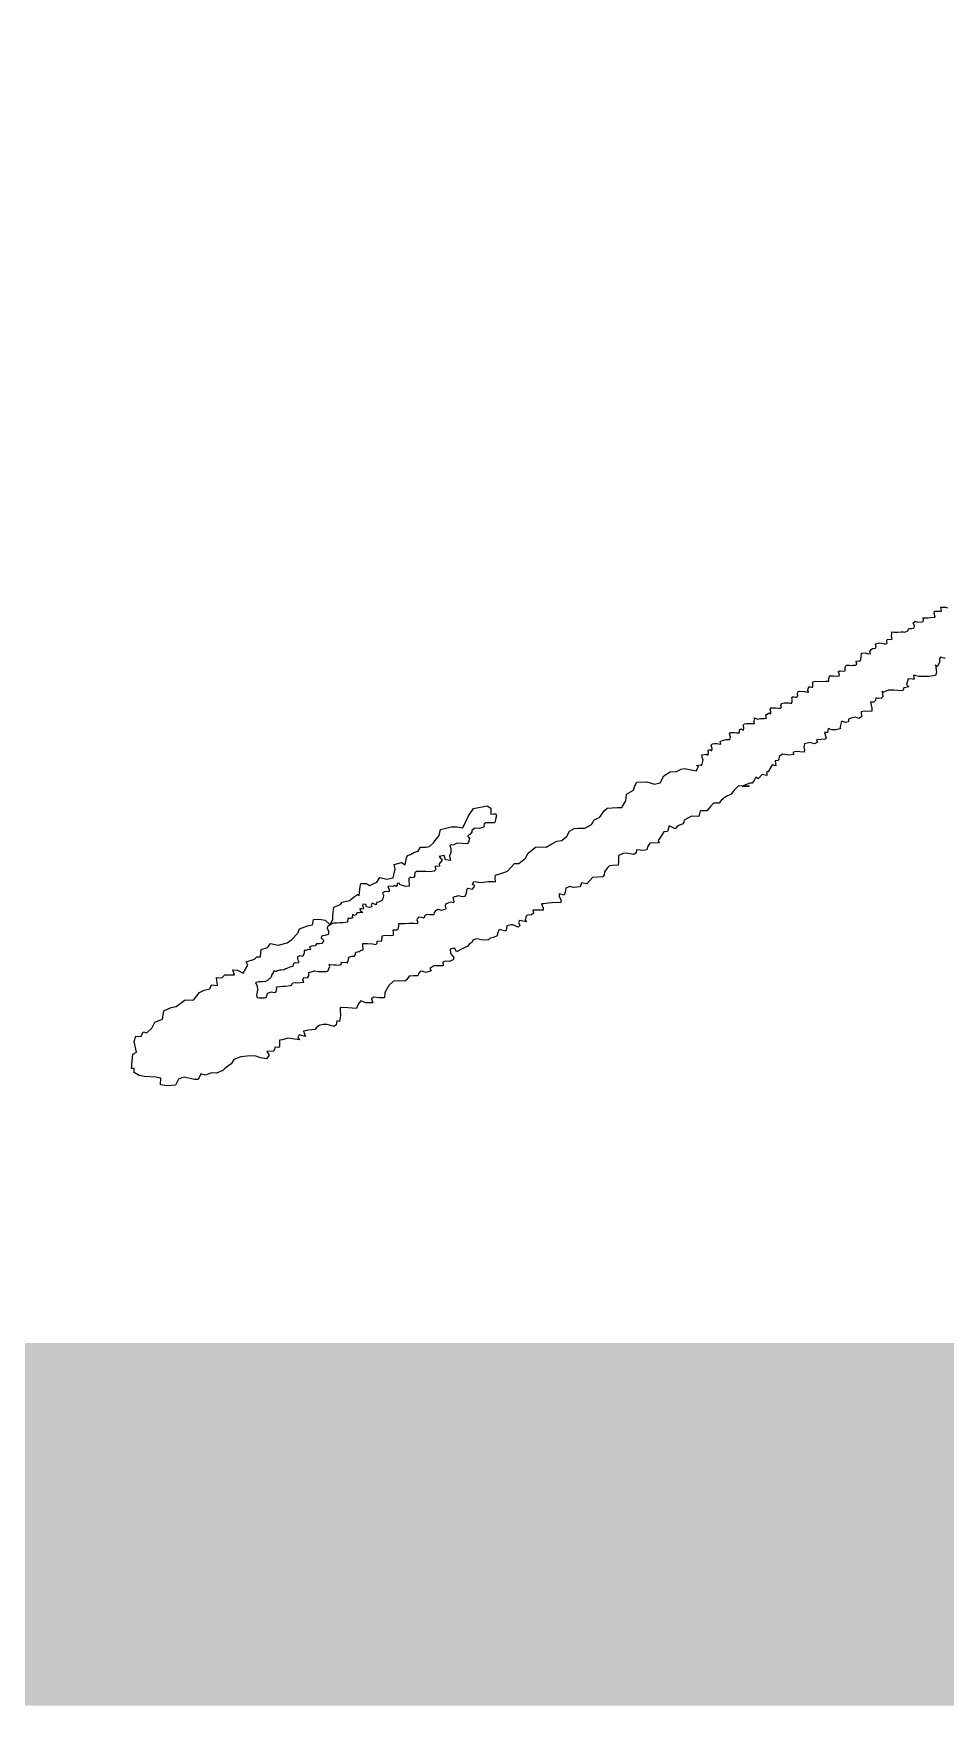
# Model space of a CAD drawing. Header units: inches. Extents: x -1128797 to -980297, y 1991282 to 2033282.
# Drawn here: x -996069.2 to -995817.8, y 1992231.6 to 1992692.6 of the extents above; entities that cross this region are included whole.
import ezdxf

# ---------------------------------------------------------------- set-up
doc = ezdxf.new("R2010")
doc.units = ezdxf.units.IN
doc.header["$MEASUREMENT"] = 0
for name, color, linetype in [('PUB_TITLE', 4, 'Continuous'), ('XD修改V1.1', 1, 'Continuous'), ('图框', 7, 'Continuous')]:
    doc.layers.add(name, color=color, linetype=linetype)

# ---------------------------------------------------------------- blocks, each defined once
blk = doc.blocks.new('A$C4CA6255D')
at = {"color": 240}
for p, q in [((240.01, 236.09), (240.15, 236.76)), ((240.31, 234.98), (240.01, 236.09)), ((240.15, 236.76), (241.27, 236.78)), ((241.27, 236.78), (242.22, 236.79)), ((242.08, 237.96), (243.45, 238)), ((242.22, 236.79), (242.08, 237.96)), ((243.45, 238), (244.04, 237.85)), ((227.34, 229.27), (227.36, 230.24)), ((227.36, 230.24), (227.42, 230.65)), ((227.42, 230.65), (228.22, 230.53)), ((228.22, 230.53), (229.19, 230.5)), ((229.19, 230.5), (230.23, 230.58)), ((230.23, 230.58), (230.89, 230.6)), ((230.89, 230.6), (231.28, 230.56)), ((231.28, 230.56), (231.71, 230.68)), ((231.71, 230.68), (232.18, 230.91)), ((232.18, 230.91), (232.47, 231.61)), ((232.47, 231.61), (233.36, 231.64)), ((233.36, 231.64), (234.03, 231.82)), ((233.8, 233.31), (234.33, 233.8)), ((234.14, 232.44), (233.8, 233.31)), ((234.03, 231.82), (234.14, 232.44)), ((234.33, 233.8), (235.05, 233.53)), ((235.05, 233.53), (236.4, 233.64)), ((236.4, 233.64), (236.76, 233.74)), ((236.7, 234.77), (237.53, 234.85)), ((236.84, 234.44), (236.7, 234.77)), ((236.76, 233.74), (236.84, 234.44)), ((236.76, 233.74), (236.76, 233.74)), ((237.53, 234.85), (238.12, 234.83)), ((238.12, 234.83), (238.95, 234.91)), ((238.95, 234.91), (240.31, 234.98)), ((220.86, 224.79), (221.17, 225.38)), ((221.17, 225.38), (221.62, 225.64)), ((221.62, 225.64), (222.5, 225.7)), ((222.5, 225.7), (222.71, 226.13)), ((222.55, 226.99), (223.82, 227.3)), ((222.71, 226.13), (222.55, 226.99)), ((223.82, 227.3), (224.44, 227.22)), ((224.44, 227.22), (225.24, 227.01)), ((225.24, 227.01), (225.57, 227.01)), ((225.57, 227.01), (226, 227.2)), ((225.87, 227.82), (226, 228.33)), ((226, 227.2), (225.87, 227.82)), ((226, 228.33), (226.72, 228.41)), ((226.72, 228.41), (227.29, 228.33)), ((227.29, 228.33), (227.54, 228.57)), ((227.54, 228.57), (227.34, 229.27)), ((213.49, 219.93), (213.64, 220.43)), ((213.64, 220.43), (213.8, 220.67)), ((213.8, 220.67), (214.68, 220.63)), ((214.68, 220.63), (215.19, 220.57)), ((215.19, 220.57), (215.74, 220.62)), ((215.74, 220.62), (216.17, 220.62)), ((216.17, 220.62), (216.63, 220.68)), ((216.63, 220.68), (216.94, 220.96)), ((216.74, 221.69), (216.8, 221.93)), ((216.94, 220.96), (216.74, 221.69)), ((216.8, 221.93), (217.72, 221.87)), ((217.72, 221.87), (218.04, 221.9)), ((218.04, 221.9), (218.22, 223.09)), ((218.22, 223.09), (218.3, 224.27)), ((218.3, 224.27), (219.57, 224.35)), ((219.57, 224.35), (220.24, 224.04)), ((220.24, 224.04), (221, 224.14)), ((221, 224.14), (220.86, 224.79)), ((240.43, 220.73), (240.76, 218.42)), ((240.98, 220.15), (240.43, 220.73)), ((241.62, 221.41), (240.98, 220.15)), ((241.68, 222.56), (241.62, 221.41)), ((241.95, 223), (241.68, 222.56)), ((243.47, 222.67), (241.95, 223)), ((203.78, 214.82), (203.8, 215.5)), ((203.8, 215.5), (203.81, 215.7)), ((203.81, 215.7), (204.53, 215.88)), ((204.53, 215.88), (206.36, 215.76)), ((206.36, 215.76), (207.57, 215.85)), ((207.57, 215.85), (208.4, 215.84)), ((208.4, 215.84), (208.54, 215.86)), ((208.54, 216.68), (208.75, 217.3)), ((208.54, 215.86), (208.54, 216.68)), ((208.75, 217.3), (208.77, 217.43)), ((208.77, 217.43), (209.91, 217.45)), ((209.91, 217.45), (210.74, 217.38)), ((210.74, 217.38), (211.28, 217.45)), ((211.28, 217.45), (211.69, 217.39)), ((211.39, 218.64), (211.74, 218.97)), ((211.77, 217.91), (211.39, 218.64)), ((211.69, 217.39), (211.77, 217.91)), ((211.74, 218.97), (212.17, 218.87)), ((212.17, 218.87), (213.42, 218.99)), ((213.42, 218.99), (213.49, 219.93)), ((231.94, 215.58), (231.8, 214.84)), ((232.33, 216.54), (231.94, 215.58)), ((233.59, 216.43), (232.33, 216.54)), ((234.12, 216.46), (233.59, 216.43)), ((233.9, 217.62), (234.12, 216.46)), ((235.47, 217.23), (233.9, 217.62)), ((238.42, 217.23), (235.47, 217.23)), ((240.46, 217.54), (238.42, 217.23)), ((240.76, 218.42), (240.46, 217.54)), ((197.47, 210.96), (197.63, 211.16)), ((197.55, 210.51), (197.47, 210.96)), ((197.63, 209.78), (197.55, 210.51)), ((197.63, 211.16), (198.15, 211.16)), ((198.15, 211.16), (198.6, 211.04)), ((198.6, 211.04), (198.95, 211.07)), ((198.95, 211.07), (199.25, 211.46)), ((199.23, 212.06), (199.24, 212.69)), ((199.25, 211.46), (199.23, 212.06)), ((199.24, 212.69), (199.83, 212.89)), ((199.83, 212.89), (201.03, 212.75)), ((201.03, 212.75), (201.51, 212.75)), ((201.51, 212.75), (201.88, 212.71)), ((201.88, 212.71), (202.57, 212.54)), ((202.27, 212.98), (202.34, 213.65)), ((202.57, 212.54), (202.27, 212.98)), ((202.34, 213.65), (202.64, 214.2)), ((202.64, 214.2), (203.07, 214.12)), ((203.07, 214.12), (203.5, 214.1)), ((203.5, 214.1), (203.8, 214.07)), ((203.8, 214.07), (203.78, 214.82)), ((222.61, 210.92), (222.56, 210.04)), ((223.41, 210.64), (222.61, 210.92)), ((224.29, 210.78), (223.41, 210.64)), ((224.68, 211.19), (224.29, 210.78)), ((224.54, 212.9), (224.68, 211.19)), ((224.71, 212.51), (224.54, 212.9)), ((226.35, 213.19), (224.71, 212.51)), ((228, 213.19), (226.35, 213.19)), ((230.4, 212.99), (228, 213.19)), ((230.75, 213.16), (230.4, 212.99)), ((230.95, 213.85), (230.75, 213.16)), ((232.46, 214.15), (230.95, 213.85)), ((231.8, 214.84), (232.46, 214.15)), ((189.7, 205.64), (189.87, 205.89)), ((189.91, 204.77), (189.7, 205.64)), ((189.87, 205.89), (190.38, 206.21)), ((190.38, 206.21), (190.67, 206.36)), ((190.67, 206.36), (191.16, 206.14)), ((190.97, 207.51), (191.32, 207.88)), ((191.21, 206.79), (190.97, 207.51)), ((191.16, 206.14), (191.21, 206.79)), ((191.32, 207.88), (192.57, 207.88)), ((192.57, 207.88), (193.58, 207.77)), ((193.58, 207.77), (194.14, 207.8)), ((194.14, 207.8), (194.38, 208.05)), ((194.17, 208.68), (194.43, 209.23)), ((194.38, 208.05), (194.17, 208.68)), ((194.43, 209.23), (195.18, 209.39)), ((195.18, 209.39), (195.57, 209.43)), ((195.57, 209.43), (196.45, 209.37)), ((196.45, 209.37), (197, 209.3)), ((197, 209.3), (197.48, 209.31)), ((197.48, 209.31), (197.63, 209.78)), ((218.31, 205.17), (217.54, 204.65)), ((219.22, 206.92), (218.26, 206.7)), ((218.26, 206.7), (218.31, 205.17)), ((220.13, 206.76), (219.22, 206.92)), ((221.37, 206.84), (220.13, 206.76)), ((222.06, 209.59), (221.01, 209.57)), ((221.01, 209.57), (221.45, 207.75)), ((221.45, 207.75), (221.37, 206.84)), ((222.56, 210.04), (222.06, 209.59)), ((178.87, 200.07), (179.15, 200.5)), ((179.15, 200.5), (180.25, 200.53)), ((180.25, 200.53), (180.98, 200.38)), ((180.98, 200.38), (181.56, 200.38)), ((181.56, 200.38), (181.82, 200.44)), ((181.82, 200.44), (181.87, 200.96)), ((181.87, 201.28), (182.26, 201.63)), ((181.87, 200.96), (181.87, 201.28)), ((182.26, 201.63), (182.98, 201.22)), ((182.98, 201.22), (183.18, 201.84)), ((183.07, 202.66), (183.2, 203.09)), ((183.18, 201.84), (183.07, 202.66)), ((183.2, 203.09), (183.94, 203.17)), ((183.94, 203.17), (184.64, 203.18)), ((184.64, 203.18), (185.4, 203.19)), ((185.4, 203.19), (185.93, 203.17)), ((185.93, 203.17), (186.29, 203.15)), ((186.13, 203.77), (186.32, 204.24)), ((186.29, 203.15), (186.13, 203.77)), ((186.19, 204.86), (187.31, 204.52)), ((186.41, 204.44), (186.19, 204.86)), ((186.32, 204.24), (186.41, 204.44)), ((187.31, 204.52), (188.03, 204.73)), ((188.03, 204.73), (189.19, 204.74)), ((189.19, 204.74), (189.59, 204.79)), ((189.59, 204.79), (189.91, 204.77)), ((207.23, 200.55), (207.72, 198.84)), ((208.19, 200.55), (207.23, 200.55)), ((208.22, 201.02), (208.19, 200.55)), ((208.36, 201.7), (208.22, 201.02)), ((209.43, 201.29), (208.36, 201.7)), ((210.67, 201.29), (209.43, 201.29)), ((211.91, 201.59), (210.67, 201.29)), ((212.35, 203.88), (211.91, 202.31)), ((211.91, 202.31), (211.91, 201.59)), ((212.35, 203.88), (212.35, 203.88)), ((213.51, 203.52), (212.35, 203.88)), ((214.48, 203.74), (213.51, 203.52)), ((215.28, 204.81), (214.42, 204.51)), ((214.42, 204.51), (214.48, 203.74)), ((216.57, 205.09), (215.28, 204.81)), ((217.54, 204.65), (216.57, 205.09)), ((172.45, 195.24), (173.1, 195.38)), ((172.55, 194.35), (172.45, 195.24)), ((173.1, 195.38), (173.52, 195.06)), ((173.41, 196.7), (173.73, 197.12)), ((173.67, 195.73), (173.41, 196.7)), ((173.52, 195.06), (173.67, 195.73)), ((173.73, 197.12), (174.34, 197.22)), ((174.34, 197.22), (175.02, 197.22)), ((175.02, 197.22), (175.57, 197.15)), ((175.57, 197.15), (176.29, 196.98)), ((176.03, 197.81), (176.99, 198.24)), ((176.29, 196.98), (176.03, 197.81)), ((176.99, 198.24), (177.57, 198.27)), ((177.57, 198.27), (177.89, 198.46)), ((177.89, 198.46), (178.58, 198.42)), ((178.58, 198.42), (178.95, 198.46)), ((179.12, 199.18), (178.87, 200.07)), ((178.95, 198.46), (179.12, 199.18)), ((201.26, 197.15), (201.1, 196.16)), ((201.1, 196.16), (201.26, 195.25)), ((201.26, 195.25), (201.21, 194.59)), ((202.85, 197.52), (201.26, 197.15)), ((203.54, 197.33), (202.85, 197.52)), ((204.25, 197.16), (203.54, 197.33)), ((205.16, 197.6), (204.25, 197.16)), ((206.26, 198.43), (204.91, 198.35)), ((204.91, 198.35), (205.16, 197.6)), ((207.5, 198.48), (206.26, 198.43)), ((207.72, 198.84), (207.5, 198.48)), ((168.94, 190.63), (170.28, 190.87)), ((169.54, 190.45), (168.94, 190.63)), ((168.97, 189.02), (169.54, 190.45)), ((170.28, 190.87), (170.6, 190.63)), ((170.57, 193.79), (171.97, 194.05)), ((170.71, 193.17), (170.57, 193.79)), ((170.6, 190.63), (170.96, 192.23)), ((170.96, 192.23), (170.71, 193.17)), ((171.97, 194.05), (172.39, 193.69)), ((172.39, 193.69), (172.55, 194.35)), ((191.56, 190.81), (190.64, 189.18)), ((192.72, 190.52), (191.56, 190.81)), ((193.32, 192.17), (192.47, 192.03)), ((192.47, 192.03), (192.72, 190.52)), ((193.63, 192.55), (193.32, 192.17)), ((193.71, 193.35), (193.63, 192.55)), ((194.65, 194.07), (193.71, 193.35)), ((196.71, 193.68), (194.65, 194.07)), ((198.01, 193.88), (196.71, 193.68)), ((199.03, 194.81), (197.93, 194.67)), ((197.93, 194.67), (198.01, 193.88)), ((199.86, 194.7), (199.03, 194.81)), ((201.21, 194.59), (199.86, 194.7)), ((150.53, 184.54), (151.16, 185.64)), ((151.16, 185.64), (154.15, 185.79)), ((154.15, 185.79), (156.45, 185.01)), ((156.45, 185.01), (158.08, 185.48)), ((158.08, 185.48), (159.18, 187.57)), ((159.18, 187.57), (161.11, 188.72)), ((161.11, 188.72), (162.95, 188.83)), ((162.95, 188.83), (164.42, 189.56)), ((164.42, 189.56), (165.31, 189.77)), ((165.31, 189.77), (168.97, 189.02)), ((184.91, 185.31), (182.62, 184.43)), ((185.66, 185.39), (184.91, 185.31)), ((186.27, 186.14), (185.66, 185.39)), ((186.76, 187.11), (186.27, 186.14)), ((187.46, 186.63), (186.76, 187.11)), ((188.65, 187.99), (187.46, 186.63)), ((190.02, 187.64), (188.65, 187.99)), ((190.02, 188.83), (190.02, 187.64)), ((190.55, 188.7), (190.02, 188.83)), ((190.64, 189.18), (190.55, 188.7)), ((147.81, 180.09), (148.02, 182.02)), ((148.02, 182.02), (150.11, 183.28)), ((150.11, 183.28), (150.53, 184.54)), ((176.36, 180.2), (175.61, 179.32)), ((177.64, 181.3), (176.36, 180.2)), ((179.31, 182.09), (177.64, 181.3)), ((179.88, 182.75), (179.31, 182.09)), ((180.37, 183.37), (179.88, 182.75)), ((181.51, 184.6), (180.37, 183.37)), ((184.82, 184.43), (181.51, 184.6)), ((182.62, 184.43), (184.82, 184.43)), ((99.07, 172.03), (100.83, 175.55)), ((100.83, 175.55), (102.24, 177.75)), ((102.24, 177.75), (106.4, 178.52)), ((106.4, 178.52), (107.5, 177.86)), ((107.5, 177.86), (107.46, 176.1)), ((107.46, 176.1), (108.36, 176.18)), ((108.36, 176.18), (108.95, 176.18)), ((109.14, 175.54), (108.89, 174.44)), ((108.95, 176.18), (109.14, 175.54)), ((138.38, 174.33), (139.95, 175.12)), ((139.95, 175.12), (141.47, 177.21)), ((141.47, 177.21), (142.25, 177.84)), ((142.25, 177.84), (145.29, 178.1)), ((145.29, 178.1), (146.65, 178.05)), ((146.65, 178.05), (147.81, 180.09)), ((167.52, 175.51), (165.28, 174.28)), ((169.68, 175.34), (167.52, 175.51)), ((169.77, 175.91), (169.68, 175.34)), ((170.04, 177.1), (169.77, 175.91)), ((172.11, 177.05), (170.04, 177.1)), ((173.16, 178.33), (172.11, 177.05)), ((174.09, 179.34), (173.16, 178.33)), ((175.61, 179.32), (174.09, 179.34)), ((91.97, 169.7), (92.37, 171.5)), ((92.37, 171.5), (95.59, 172.25)), ((95.59, 172.25), (97.35, 172.25)), ((97.35, 172.25), (99.07, 172.03)), ((101.74, 170.73), (101.17, 170)), ((101.82, 171.26), (101.74, 170.73)), ((102.83, 171.86), (101.82, 171.26)), ((103.97, 171.76), (102.83, 171.86)), ((105.35, 172.17), (103.97, 171.76)), ((105.43, 173.17), (105.33, 172.55)), ((105.33, 172.55), (105.35, 172.17)), ((106, 173.5), (105.43, 173.17)), ((107.52, 173.5), (106, 173.5)), ((108.54, 173.5), (107.52, 173.5)), ((108.75, 173.91), (108.54, 173.5)), ((108.89, 174.44), (108.75, 173.91)), ((130.23, 169.49), (131.02, 171.01)), ((131.02, 171.01), (132.38, 171.74)), ((132.38, 171.74), (133.59, 171.84)), ((133.59, 171.84), (135.58, 171.84)), ((135.58, 171.84), (137.59, 172.97)), ((137.59, 172.97), (138.38, 174.33)), ((159.22, 170.82), (157.99, 168.89)), ((160.34, 170.89), (159.22, 170.82)), ((160.78, 172.56), (160.34, 170.89)), ((162.63, 171.73), (160.78, 172.56)), ((163.21, 172.39), (162.63, 171.73)), ((163.69, 172.7), (163.21, 172.39)), ((164.92, 173.14), (163.69, 172.7)), ((165.14, 173.71), (164.92, 173.14)), ((165.28, 174.28), (165.14, 173.71)), ((85.71, 165.04), (86.41, 166.23)), ((86.41, 166.23), (88.13, 166.19)), ((88.13, 166.19), (89.15, 166.45)), ((89.15, 166.45), (90.38, 167.55)), ((90.38, 167.55), (90.69, 168.13)), ((90.69, 168.13), (91.97, 169.7)), ((96.41, 166.93), (95.16, 166.79)), ((95.16, 166.79), (95.55, 165.76)), ((95.55, 165.76), (95.49, 164.6)), ((97.39, 167.44), (96.41, 166.93)), ((100.38, 167.16), (97.39, 167.44)), ((100.75, 167.65), (100.38, 167.16)), ((101.17, 170), (100.51, 169.59)), ((100.51, 169.59), (101.06, 168.81)), ((101.06, 168.81), (100.75, 167.65)), ((118.66, 164.41), (120.8, 166.19)), ((120.8, 166.19), (122.64, 166.3)), ((122.64, 166.3), (124, 166.24)), ((124, 166.24), (125.68, 167.19)), ((125.68, 167.19), (127.25, 167.97)), ((127.25, 167.97), (128.66, 168.23)), ((128.66, 168.23), (130.23, 169.49)), ((151.07, 165.37), (150.94, 164.49)), ((153.19, 165.23), (151.07, 165.37)), ((154.11, 165.45), (153.19, 165.23)), ((154.33, 166.29), (154.11, 165.45)), ((154.99, 167.35), (154.33, 166.29)), ((157.86, 167.48), (154.99, 167.35)), ((157.99, 168.89), (157.54, 168.18)), ((157.54, 168.18), (157.86, 167.48)), ((78.53, 161), (80.73, 161.57)), ((78.83, 159.76), (78.53, 161)), ((80.73, 161.57), (81.87, 160.95)), ((81.87, 160.95), (82.27, 163.02)), ((81.87, 160.95), (81.87, 160.95)), ((82.27, 163.02), (82.58, 163.68)), ((82.58, 163.68), (83.46, 163.99)), ((83.46, 163.99), (84.65, 164.74)), ((84.65, 164.74), (85.71, 165.04)), ((90.83, 160.51), (90.95, 159.39)), ((91.42, 160.37), (90.83, 160.51)), ((92.16, 160.47), (91.42, 160.37)), ((93.52, 163.74), (92.04, 163.43)), ((92.04, 163.43), (92.94, 162.35)), ((92.94, 162.35), (92.06, 161.17)), ((92.06, 161.17), (92.16, 160.47)), ((93.95, 162.37), (93.52, 163.74)), ((95.4, 162.18), (93.95, 162.37)), ((95.49, 164.6), (95.12, 163.47)), ((95.12, 163.47), (95.4, 162.18)), ((112.47, 159.07), (114.57, 161.32)), ((114.57, 161.32), (115.83, 161.32)), ((115.83, 161.32), (117.82, 162.89)), ((117.82, 162.89), (118.66, 164.41)), ((142.92, 160.66), (142.29, 159.89)), ((143.93, 160.7), (142.92, 160.66)), ((145.56, 160.79), (143.93, 160.7)), ((145.61, 162.02), (145.56, 160.79)), ((147.06, 164.35), (145.61, 163.69)), ((145.61, 163.69), (145.61, 162.02)), ((145.61, 163.69), (145.61, 163.69)), ((147.99, 164.4), (147.06, 164.35)), ((150.23, 164.05), (147.99, 164.4)), ((150.94, 164.49), (150.23, 164.05)), ((68.42, 154.41), (68.55, 155.34)), ((68.55, 155.34), (70.31, 155.38)), ((70.31, 155.38), (71.15, 154.76)), ((71.15, 154.76), (73.41, 155.71)), ((73.41, 155.71), (74.25, 157.12)), ((74.25, 157.12), (76.41, 156.59)), ((76.41, 156.59), (78.26, 157.03)), ((78.26, 157.03), (78.83, 159.76)), ((80.19, 155.39), (79.43, 155.32)), ((79.43, 155.32), (79.48, 154.62)), ((80.25, 154.9), (80.19, 155.39)), ((82.97, 156.86), (82.91, 155.98)), ((82.91, 155.98), (83.03, 155.02)), ((83.33, 157.22), (82.97, 156.86)), ((83.84, 157.05), (83.33, 157.22)), ((84.31, 157.16), (83.84, 157.05)), ((84.76, 157.59), (84.31, 157.16)), ((84.76, 158.57), (84.66, 157.91)), ((84.66, 157.91), (84.76, 157.59)), ((85.28, 158.88), (84.76, 158.57)), ((84.76, 157.59), (84.76, 157.59)), ((86.36, 158.94), (85.28, 158.88)), ((87.98, 158.9), (86.36, 158.94)), ((89.21, 158.86), (87.98, 158.9)), ((90.54, 159.06), (89.21, 158.86)), ((90.95, 159.39), (90.54, 159.06)), ((101.96, 155), (102.41, 155.92)), ((102.41, 155.92), (104.61, 155.62)), ((104.61, 155.62), (106.61, 155.92)), ((106.61, 155.92), (108.36, 155.92)), ((108.36, 155.92), (108.85, 155.82)), ((108.79, 157.01), (108.83, 157.81)), ((108.85, 155.82), (108.79, 157.01)), ((108.83, 157.81), (110.47, 158.34)), ((110.47, 158.34), (111.08, 158.5)), ((111.08, 158.5), (112.47, 159.07)), ((134.54, 155.49), (134.14, 154.3)), ((136.17, 155.27), (134.54, 155.49)), ((137.84, 157.12), (136.17, 155.27)), ((140.97, 157.3), (137.84, 157.12)), ((137.84, 157.12), (137.84, 157.12)), ((141.32, 157.91), (140.97, 157.3)), ((141.45, 158.84), (141.32, 157.91)), ((142.29, 159.89), (141.45, 158.84)), ((63, 149.7), (65.2, 150.23)), ((65.2, 150.23), (66.66, 151.46)), ((66.66, 151.46), (67.54, 151.99)), ((67.54, 151.99), (68.07, 151.73)), ((68.07, 151.73), (68.42, 154.41)), ((74.89, 150.22), (73.85, 149.77)), ((75.24, 151.01), (74.89, 150.22)), ((74.89, 150.22), (74.89, 150.22)), ((75.64, 152.79), (75.06, 152.44)), ((75.06, 152.44), (75.41, 151.84)), ((75.41, 151.84), (75.24, 151.01)), ((76.15, 152.93), (75.64, 152.79)), ((76.82, 152.87), (76.15, 152.93)), ((77.3, 154.55), (76.68, 154.42)), ((76.68, 154.42), (77.15, 153.34)), ((76.68, 154.42), (76.68, 154.42)), ((77.15, 153.34), (76.82, 152.87)), ((78.18, 154.44), (77.3, 154.55)), ((78.75, 154.75), (78.18, 154.44)), ((79.2, 154.42), (78.75, 154.75)), ((79.48, 154.62), (79.2, 154.42)), ((80.74, 154.87), (80.25, 154.9)), ((81.95, 154.44), (80.74, 154.87)), ((83.03, 154.51), (81.95, 154.44)), ((83.03, 155.02), (83.03, 154.51)), ((96.2, 151.28), (97.8, 151.73)), ((96.5, 149.87), (96.2, 151.28)), ((97.8, 151.73), (98.51, 151.55)), ((98.51, 151.55), (99.09, 151.45)), ((99.09, 151.45), (99.78, 151.59)), ((99.78, 151.59), (100.19, 152.47)), ((100.19, 152.47), (100.36, 153.76)), ((100.36, 153.76), (100.56, 153.98)), ((100.56, 153.98), (101.51, 153.76)), ((101.51, 153.76), (101.94, 153.68)), ((101.94, 153.68), (102.33, 154.02)), ((102.7, 154.69), (101.96, 155)), ((102.33, 154.02), (102.7, 154.69)), ((127.88, 152.19), (127.93, 151.49)), ((129.42, 151.84), (127.88, 152.19)), ((127.93, 151.49), (128.37, 150.56)), ((128.37, 150.56), (128.41, 149.64)), ((129.69, 152.76), (129.42, 151.84)), ((129.91, 153.95), (129.69, 152.76)), ((131.1, 154.39), (129.91, 153.95)), ((129.91, 153.95), (129.91, 153.95)), ((132.2, 154.17), (131.1, 154.39)), ((134.14, 154.3), (132.2, 154.17)), ((60.22, 145.83), (60.53, 148.25)), ((60.22, 144.64), (60.22, 145.83)), ((60.53, 148.25), (62.51, 149)), ((62.51, 149), (63, 149.7)), ((66.06, 146.1), (66.02, 145.22)), ((66.02, 145.22), (66.2, 144.91)), ((66.06, 146.1), (66.06, 146.1)), ((66.53, 145.77), (66.06, 146.1)), ((67.16, 146), (66.53, 145.77)), ((67.35, 146.57), (67.16, 146)), ((68.17, 146.53), (67.35, 146.57)), ((69.15, 146.63), (68.17, 146.53)), ((68.27, 147.8), (68.39, 147.21)), ((68.78, 147.8), (68.27, 147.8)), ((68.39, 147.21), (69.15, 146.63)), ((69.26, 147.64), (68.78, 147.8)), ((69.23, 149.19), (69.13, 148.73)), ((69.13, 148.73), (69.34, 148)), ((70.05, 149.01), (69.23, 149.19)), ((69.34, 148), (69.26, 147.64)), ((70.05, 149.01), (70.05, 149.01)), ((70.3, 148.39), (70.05, 149.01)), ((71.16, 148.13), (70.3, 148.39)), ((71.84, 148.39), (71.16, 148.13)), ((72.02, 149.4), (71.63, 148.84)), ((71.63, 148.84), (71.84, 148.39)), ((73.21, 148.93), (72.02, 149.4)), ((73.25, 149.62), (73.21, 148.93)), ((73.85, 149.77), (73.25, 149.62)), ((85.53, 144.8), (86.06, 145.31)), ((86.06, 145.31), (86.82, 145.23)), ((86.82, 145.23), (87.29, 145.05)), ((87.29, 145.05), (87.72, 145.31)), ((87.72, 145.31), (87.85, 145.89)), ((87.85, 145.89), (88.44, 146.19)), ((88.44, 146.19), (89.26, 146.07)), ((89.26, 146.07), (89.96, 146.03)), ((89.96, 146.03), (90.55, 146.05)), ((90.55, 146.05), (90.63, 146.68)), ((90.63, 146.68), (91.23, 147.34)), ((91.23, 147.34), (91.6, 147.69)), ((91.6, 147.69), (92.73, 147.4)), ((92.73, 147.4), (94.07, 147.8)), ((93.92, 148.58), (94, 149.21)), ((94.07, 147.8), (93.92, 148.58)), ((94, 149.21), (95.5, 149.81)), ((95.5, 149.81), (96.16, 149.62)), ((96.16, 149.62), (96.5, 149.87)), ((117.99, 145.65), (117.73, 144.33)), ((118.52, 145.87), (117.99, 145.65)), ((119.58, 145.91), (118.52, 145.87)), ((120.24, 146.44), (119.58, 145.91)), ((119.98, 147.36), (120.24, 146.44)), ((121.69, 147.36), (119.98, 147.36)), ((123.12, 147.32), (121.69, 147.36)), ((123.17, 149.29), (122.59, 149.24)), ((122.59, 149.24), (123.12, 147.97)), ((123.12, 147.97), (123.12, 147.32)), ((124.75, 149.42), (123.17, 149.29)), ((125.81, 149.59), (124.75, 149.42)), ((128.41, 149.64), (125.81, 149.59)), ((47.92, 138.6), (49.77, 140.45)), ((49.77, 140.45), (50.25, 141.77)), ((50.25, 141.77), (52.63, 142.65)), ((52.63, 142.65), (54.13, 142.96)), ((54.13, 142.96), (54.4, 144.54)), ((54.4, 144.54), (55.72, 144.67)), ((55.72, 144.67), (56.73, 144.54)), ((56.73, 144.54), (57.88, 144.41)), ((57.88, 144.41), (59.45, 142.94)), ((58.63, 142.43), (58.51, 141.93)), ((58.51, 141.93), (58.92, 141.05)), ((59, 142.63), (58.63, 142.43)), ((58.96, 140.4), (58.83, 140.07)), ((58.92, 141.05), (58.96, 140.4)), ((59.45, 142.94), (59, 142.63)), ((59.45, 142.94), (60.22, 144.64)), ((60.27, 143.49), (59.45, 142.94)), ((60.97, 143.45), (60.27, 143.49)), ((61.38, 143.51), (60.97, 143.45)), ((62.3, 143.53), (61.38, 143.51)), ((63.3, 143.57), (62.3, 143.53)), ((64.59, 143.74), (63.3, 143.57)), ((64.72, 144.86), (64.59, 143.74)), ((64.59, 143.74), (64.59, 143.74)), ((65.45, 144.86), (64.72, 144.86)), ((66.11, 145.07), (65.45, 144.86)), ((66.2, 144.91), (66.11, 145.07)), ((78.27, 141.51), (79.32, 141.44)), ((78.35, 140.63), (78.27, 141.51)), ((78.37, 139.91), (78.35, 140.63)), ((79.32, 141.44), (79.73, 141.67)), ((79.73, 141.67), (79.92, 142.63)), ((79.92, 142.63), (79.96, 143.37)), ((79.96, 143.37), (81.8, 143.35)), ((81.8, 143.35), (83.09, 143.45)), ((83.09, 143.45), (84.47, 143.45)), ((84.47, 143.45), (85.39, 143.35)), ((85.39, 143.35), (85.74, 143.51)), ((85.47, 144.41), (85.53, 144.8)), ((85.74, 143.51), (85.47, 144.41)), ((109.44, 140.36), (109.4, 139.66)), ((109.97, 141.6), (109.44, 140.36)), ((109.97, 141.6), (109.97, 141.6)), ((111.96, 141.02), (109.97, 141.6)), ((112.13, 141.77), (111.96, 141.02)), ((112.22, 142.7), (112.13, 141.77)), ((113.54, 142.96), (112.22, 142.7)), ((114.03, 142.96), (113.54, 142.96)), ((115.66, 142.26), (114.03, 142.96)), ((116.14, 142.78), (115.66, 142.26)), ((116.01, 144.24), (115.74, 143.71)), ((115.74, 143.71), (116.14, 142.78)), ((118.12, 143.84), (116.01, 144.24)), ((117.73, 144.33), (118.12, 143.84)), ((38.61, 133.38), (38.78, 135.59)), ((38.78, 135.59), (40.64, 136.2)), ((38.78, 135.59), (38.78, 135.59)), ((40.64, 136.2), (41.56, 137.35)), ((41.56, 137.35), (43.91, 136.84)), ((43.91, 136.84), (46.55, 137.59)), ((46.55, 137.59), (47.92, 138.6)), ((51.63, 135.29), (51.61, 134.59)), ((51.63, 135.29), (51.63, 135.29)), ((52.17, 135.29), (51.63, 135.29)), ((52.58, 135.47), (52.17, 135.29)), ((53.56, 135.6), (52.58, 135.47)), ((54.17, 136.64), (53.25, 136.35)), ((53.25, 136.35), (53.56, 135.6)), ((53.56, 135.6), (53.56, 135.6)), ((54.54, 136.58), (54.17, 136.64)), ((54.89, 136.7), (54.54, 136.58)), ((55.28, 137.29), (54.89, 136.7)), ((56.18, 137.25), (55.28, 137.29)), ((56.94, 137.42), (56.18, 137.25)), ((56.81, 139.54), (56.74, 139.09)), ((56.74, 139.09), (57.49, 138.3)), ((57.19, 139.7), (56.81, 139.54)), ((57.49, 138.3), (56.94, 137.42)), ((57.83, 139.76), (57.19, 139.7)), ((58.83, 140.07), (57.83, 139.76)), ((68.12, 134.95), (68.65, 135.41)), ((68.65, 135.41), (69.33, 135.45)), ((69.19, 137.36), (70.56, 137.38)), ((69.21, 136.74), (69.19, 137.36)), ((69.33, 135.45), (69.21, 136.74)), ((70.56, 137.38), (72.12, 137.31)), ((72.12, 137.31), (72.59, 137.19)), ((72.59, 137.19), (73.1, 137.09)), ((73.1, 137.09), (73.45, 137.5)), ((73.45, 137.5), (73.49, 138.03)), ((73.49, 138.03), (74.88, 138.22)), ((74.88, 138.22), (74.99, 139.46)), ((74.99, 139.71), (75.85, 139.87)), ((74.99, 139.46), (74.99, 139.71)), ((75.85, 139.87), (77.65, 139.73)), ((77.65, 139.73), (78.37, 139.91)), ((96.43, 136.02), (95.32, 135.72)), ((95.32, 135.72), (95.41, 134.35)), ((96.87, 135.54), (96.43, 136.02)), ((97.17, 134.92), (96.87, 135.54)), ((98.89, 135.8), (97.17, 134.92)), ((100.59, 136.54), (98.89, 135.8)), ((100.98, 137.15), (100.59, 136.54)), ((101.91, 137.81), (100.98, 137.15)), ((102.22, 138.43), (101.91, 137.81)), ((103.27, 138.74), (102.22, 138.43)), ((105.12, 138.38), (103.27, 138.74)), ((106.8, 138.43), (105.12, 138.38)), ((107.28, 139), (106.8, 138.43)), ((108.25, 139.22), (107.28, 139)), ((109.4, 139.66), (108.25, 139.22)), ((33.36, 128.5), (34.82, 130.92)), ((34.33, 131.93), (36.8, 132.68)), ((34.82, 130.92), (34.33, 131.93)), ((36.8, 132.68), (37.46, 133.38)), ((37.46, 133.38), (38.61, 133.38)), ((47.36, 130.28), (46.46, 129.93)), ((48.2, 130.54), (47.36, 130.28)), ((48.32, 131.18), (48.2, 130.54)), ((48.2, 130.54), (48.2, 130.54)), ((48.94, 131.59), (48.32, 131.18)), ((49.86, 131.47), (48.94, 131.59)), ((50.32, 133.69), (49.69, 133.38)), ((49.69, 133.38), (49.69, 132.71)), ((49.69, 133.38), (49.69, 133.38)), ((49.69, 132.71), (50.05, 131.9)), ((49.69, 132.71), (49.69, 132.71)), ((50.05, 131.9), (49.86, 131.47)), ((51.16, 133.51), (50.32, 133.69)), ((51.59, 134.35), (51.16, 133.51)), ((51.16, 133.51), (51.16, 133.51)), ((51.61, 134.59), (51.59, 134.35)), ((58.68, 129.1), (59.28, 130.46)), ((59.16, 131.1), (60.55, 131.02)), ((59.28, 130.46), (59.16, 131.1)), ((60.55, 131.02), (61.21, 130.98)), ((61.21, 130.98), (62.21, 130.94)), ((62.21, 130.94), (62.81, 131.2)), ((62.75, 131.73), (64.2, 131.82)), ((62.81, 131.2), (62.75, 131.73)), ((64.2, 131.82), (64.57, 131.63)), ((64.57, 131.63), (64.88, 132.59)), ((64.88, 132.59), (64.98, 133.25)), ((64.98, 133.25), (65.9, 133.6)), ((65.9, 133.6), (66.72, 133.6)), ((66.72, 133.6), (66.97, 134.33)), ((66.97, 134.33), (67.05, 134.82)), ((67.05, 134.82), (68.12, 134.95)), ((68.12, 134.95), (68.12, 134.95)), ((90.43, 130.65), (89.2, 129.86)), ((91.23, 130.65), (90.43, 130.65)), ((93.25, 130.74), (91.23, 130.65)), ((93.83, 132.11), (93.08, 131.8)), ((93.08, 131.8), (93.25, 130.74)), ((95.15, 131.97), (93.83, 132.11)), ((96.25, 132.46), (95.15, 131.97)), ((95.41, 134.35), (96.03, 133.65)), ((96.03, 133.65), (96.43, 133.16)), ((96.43, 133.16), (96.25, 132.46)), ((25.43, 127.16), (26.97, 127.07)), ((25.69, 124.83), (25.43, 127.16)), ((26.97, 127.07), (27.9, 128.04)), ((27.9, 128.04), (30.85, 128.04)), ((30.32, 129.49), (31.68, 129.36)), ((30.85, 128.04), (30.32, 129.49)), ((30.85, 128.04), (30.85, 128.04)), ((31.68, 129.36), (33.36, 128.5)), ((33.36, 128.5), (33.36, 128.5)), ((37.57, 125.84), (37.09, 125.59)), ((37.09, 125.59), (37.56, 124.74)), ((37.09, 125.59), (37.09, 125.59)), ((38.2, 125.9), (37.57, 125.84)), ((39.18, 125.96), (38.2, 125.9)), ((40.04, 126.04), (39.18, 125.96)), ((40.91, 126.39), (40.04, 126.04)), ((41.25, 126.76), (40.91, 126.64)), ((40.91, 126.64), (40.91, 126.39)), ((41.73, 127.27), (41.25, 126.76)), ((41.91, 127.6), (41.73, 127.27)), ((42.34, 128.56), (41.83, 127.95)), ((41.83, 127.95), (41.91, 127.6)), ((42.48, 129.13), (42.34, 128.56)), ((42.85, 129.09), (42.48, 129.13)), ((43.49, 128.89), (42.85, 129.09)), ((44.25, 129.38), (43.3, 129.15)), ((43.3, 129.15), (43.49, 128.89)), ((44.8, 129.44), (44.25, 129.38)), ((44.25, 129.38), (44.25, 129.38)), ((45.66, 129.52), (44.8, 129.44)), ((46.15, 129.81), (45.66, 129.52)), ((46.46, 129.93), (46.15, 129.81)), ((47.81, 124.94), (48.2, 125.6)), ((48.2, 125.6), (49.18, 125.7)), ((49.18, 125.7), (49.59, 125.58)), ((49.59, 125.58), (51.53, 125.81)), ((51.24, 126.5), (51.57, 127.22)), ((51.53, 125.81), (51.24, 126.5)), ((51.57, 127.22), (52.66, 127.1)), ((52.66, 127.1), (53.07, 127.69)), ((53.07, 128.71), (54.73, 129.16)), ((53.07, 127.69), (53.07, 128.71)), ((54.73, 129.16), (55.79, 128.98)), ((55.79, 128.98), (57.49, 128.96)), ((57.49, 128.96), (58.17, 129.04)), ((58.17, 129.04), (58.68, 129.1)), ((78.4, 126.12), (76.99, 124.8)), ((79.81, 126.25), (78.4, 126.12)), ((81.71, 126.16), (79.81, 126.25)), ((82.28, 126.47), (81.71, 126.16)), ((83.03, 127.57), (82.28, 126.47)), ((84.26, 127.71), (83.03, 127.57)), ((85.67, 127.75), (84.26, 127.71)), ((84.26, 127.71), (84.26, 127.71)), ((85.98, 128.5), (85.67, 127.75)), ((86.47, 129.07), (85.98, 128.5)), ((87.13, 129.03), (86.47, 129.07)), ((88.1, 128.67), (87.13, 129.03)), ((89.6, 129.25), (88.1, 128.67)), ((89.2, 129.86), (89.6, 129.25)), ((13.35, 118.56), (16.04, 120.56)), ((16.04, 120.56), (18.55, 120.38)), ((18.55, 120.38), (19.17, 121.22)), ((19.17, 121.22), (20.36, 122.71)), ((20.36, 122.71), (21.77, 123.42)), ((21.77, 123.42), (23.4, 123.81)), ((23.4, 123.81), (23.89, 125.05)), ((23.89, 125.05), (25.69, 124.83)), ((37.48, 122.45), (37.38, 121.87)), ((37.38, 121.87), (37.62, 121.2)), ((37.64, 123.43), (37.48, 122.45)), ((37.56, 124.74), (37.64, 123.43)), ((37.62, 121.2), (38.24, 121.12)), ((38.24, 121.12), (39.73, 121.08)), ((39.73, 121.08), (40.27, 121.2)), ((40.27, 121.2), (40.55, 122)), ((40.55, 122), (40.64, 122.57)), ((40.64, 122.57), (41.89, 122.94)), ((41.89, 122.94), (42.54, 122.71)), ((42.54, 122.71), (43.12, 122.84)), ((43.12, 122.84), (43.48, 123.78)), ((43.4, 124.37), (44.39, 124.54)), ((43.48, 123.78), (43.4, 124.37)), ((44.39, 124.54), (45.21, 124.6)), ((45.21, 124.6), (46.09, 124.6)), ((46.09, 124.6), (47.56, 124.78)), ((47.56, 124.78), (47.81, 124.94)), ((68.58, 120.27), (68.09, 119.61)), ((70.12, 119.65), (68.58, 120.27)), ((72.41, 121.28), (71.75, 120.84)), ((71.75, 120.84), (72.15, 119.61)), ((74.08, 121.15), (72.41, 121.28)), ((75.71, 121.15), (74.08, 121.15)), ((75.76, 122.69), (75.71, 121.15)), ((76.99, 124.8), (75.76, 122.69)), ((9.25, 114.73), (9.69, 117.19)), ((9.69, 117.19), (11.85, 118.25)), ((11.85, 118.25), (13.35, 118.56)), ((62.52, 115.82), (62.21, 114.07)), ((62.36, 118.24), (62.41, 117.58)), ((64.65, 118.15), (62.36, 118.24)), ((62.41, 117.58), (62.52, 115.82)), ((67.25, 117.89), (64.65, 118.15)), ((67.65, 118.99), (67.25, 117.89)), ((68.09, 119.61), (67.65, 118.99)), ((72.15, 119.61), (70.12, 119.65)), ((2.91, 109.51), (3.52, 110.99)), ((3.52, 110.99), (4.54, 110.68)), ((4.54, 110.68), (6.12, 112)), ((6.12, 112), (7.01, 113.85)), ((7.01, 113.85), (9.25, 114.73)), ((52.96, 111.48), (51.46, 111.17)), ((51.46, 111.17), (51.99, 109.54)), ((54.94, 111.65), (52.96, 111.48)), ((55.21, 112.18), (54.94, 111.65)), ((54.94, 111.65), (54.94, 111.65)), ((56.09, 112.84), (55.21, 112.18)), ((57.37, 113.1), (56.09, 112.84)), ((56.09, 112.84), (56.09, 112.84)), ((58.56, 113.1), (57.37, 113.1)), ((60.58, 112.53), (58.56, 113.1)), ((61.16, 113.06), (60.58, 112.53)), ((61.38, 114.25), (61.16, 113.06)), ((62.21, 114.07), (61.38, 114.25)), ((0.79, 108.02), (1.28, 109.65)), ((1.45, 104.89), (0.79, 108.02)), ((1.28, 109.65), (2.91, 109.51)), ((42.55, 105.12), (40.47, 105.07)), ((40.47, 105.07), (41.13, 103.97)), ((42.94, 106.35), (42.55, 105.12)), ((42.94, 106.35), (42.94, 106.35)), ((44, 106.22), (42.94, 106.35)), ((44.28, 106.7), (44, 106.22)), ((45.07, 108.53), (44.28, 108.44)), ((44.28, 108.44), (44.28, 106.7)), ((46.75, 109.06), (45.07, 108.53)), ((50.23, 108.57), (46.75, 109.06)), ((50.14, 110.02), (49.79, 109.23)), ((49.79, 109.23), (50.23, 108.57)), ((51.99, 109.54), (50.14, 110.02)), ((0, 99.96), (0.4, 104.23)), ((0.4, 104.23), (1.45, 104.89)), ((28.05, 100.06), (27.3, 99.35)), ((29.81, 101.38), (28.05, 100.06)), ((28.05, 100.06), (28.05, 100.06)), ((30.47, 102.43), (29.81, 101.38)), ((31.13, 102.87), (30.47, 102.43)), ((32.72, 103.49), (31.13, 102.87)), ((35.58, 103.8), (32.72, 103.49)), ((37.21, 103.71), (35.58, 103.8)), ((38.58, 103.22), (37.21, 103.71)), ((40.34, 102.92), (38.58, 103.22)), ((41.13, 103.97), (40.34, 102.92)), ((0.79, 99.96), (0, 99.96)), ((0.79, 98.78), (0.79, 99.96)), ((2.33, 97.85), (0.79, 98.78)), ((3.79, 97.54), (2.33, 97.85)), ((7.31, 97.37), (3.79, 97.54)), ((8.77, 97.06), (7.31, 97.37)), ((8.68, 95.08), (8.77, 97.06)), ((10.62, 94.77), (8.68, 95.08)), ((14.03, 96.81), (13.13, 94.99)), ((15.05, 97.15), (14.03, 96.81)), ((15.71, 97.37), (15.05, 97.15)), ((18.88, 96.67), (15.71, 97.37)), ((19.98, 96.67), (18.88, 96.67)), ((20.73, 98.34), (19.98, 96.67)), ((20.73, 98.34), (20.73, 98.34)), ((22.05, 97.99), (20.73, 98.34)), ((23.99, 98.69), (22.05, 97.99)), ((25.45, 98.56), (23.99, 98.69)), ((27.3, 99.35), (25.45, 98.56)), ((13.13, 94.99), (10.62, 94.77))]:
    blk.add_line(p, q, dxfattribs=at)
blk = doc.blocks.new('A$C1C4A14D2')
at = {"color": 240, "xscale": 0.0092159999934956, "yscale": 0.0092159999934956, "zscale": 0.0092159999934956}
blk.add_blockref('A$C4CA6255D', (17.552, -24.6649), dxfattribs=at)
blk = doc.blocks.new('A$C7E80777F')
at = {"layer": 'XD修改V1.1', "color": 1, "linetype": 'Continuous'}
blk.add_blockref('A$C1C4A14D2', (0, 0), dxfattribs=at)

msp = doc.modelspace()

# ---------------------------------------------------------------- linework, layer by layer
at = {"layer": 'PUB_TITLE', "color": 1, "const_width": 100}
for points in [[(-1126297.40571, 1992281.5788), (-981297.40571, 1992281.5788), (-981297.40571, 2032281.5788), (-1126297.40571, 2032281.5788)], [(-981297.40571, 2032281.5788), (-1126297.40571, 2032281.5788), (-1126297.40571, 1992281.5788), (-981297.40571, 1992281.5788)]]:
    msp.add_lwpolyline(points, dxfattribs=at)
at = {"layer": '图框', "color": 240, "const_width": 60}
msp.add_lwpolyline([(-1000797.40571, 1996487.40266), (-981297.40571, 1996487.8288), (-981297.40571, 1992281.5788), (-1000797.40571, 1992281.5788)], close=True, dxfattribs=at)

# ---------------------------------------------------------------- block references
at = {"layer": 'XD修改V1.1', "color": 1, "linetype": 'Continuous', "xscale": 100, "yscale": 100, "zscale": 100}
msp.add_blockref('A$C7E80777F', (-997797.40571, 1994781.5788), dxfattribs=at)

doc.saveas('drawing.dxf')
